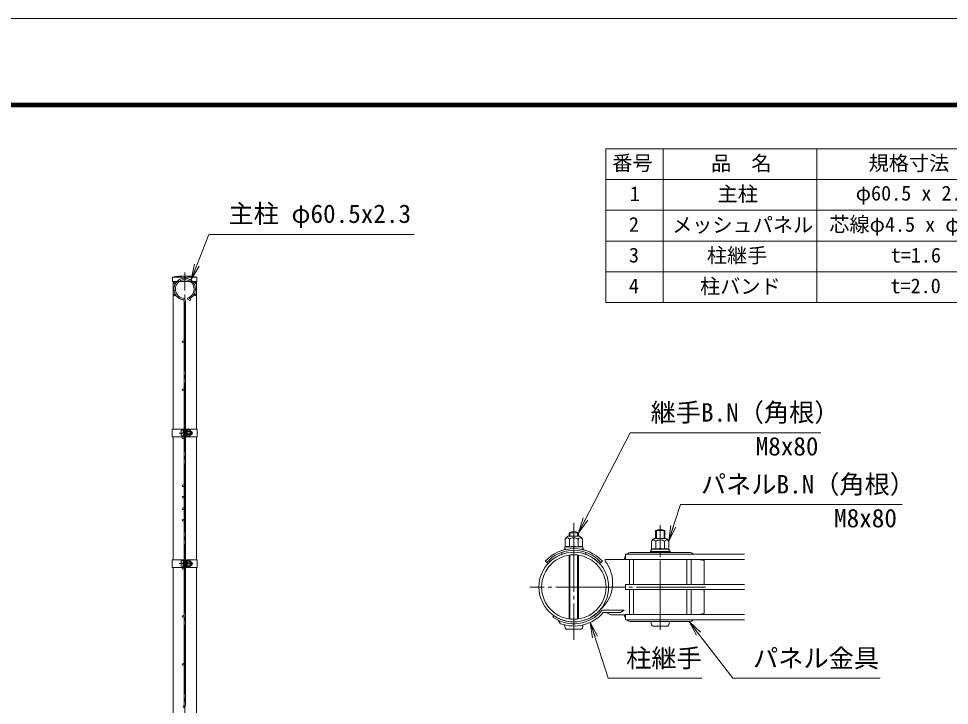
# Model space of a CAD drawing. Units: millimetres, scale not verified. Extents: x -4200 to 4200, y -2970 to 2970.
# Drawn here: x -356 to 2067, y 1182 to 2970 of the extents above; entities that cross this region are included whole.
import ezdxf
from ezdxf.enums import TextEntityAlignment as Align

# ---------------------------------------------------------------- set-up
doc = ezdxf.new("R2010")
doc.units = ezdxf.units.MM
doc.header["$LTSCALE"] = 10
doc.linetypes.add('LONG_CHAIN', pattern=[21, 18, -1, 1, -1])
doc.layers.add('0-1_D-MTR-TXT', color=7, linetype='Continuous')
for name, color, linetype, lineweight in [('0-2_D-MTR-FRAM', 7, 'Continuous', 9), ('0-3_D-STR1', 1, 'Continuous', 9), ('0-4_D-BMK', 2, 'LONG_CHAIN', 9), ('0-6_0', 7, 'Continuous', 9), ('0-8_D-STR2', 7, 'Continuous', 9), ('0-9_D-STR3', 3, 'Continuous', 9), ('0-A_D-STR-TXT', 7, 'Continuous', 9), ('0-E_D-TTL', 7, 'Continuous', 9)]:
    doc.layers.add(name, color=color, linetype=linetype, lineweight=lineweight)
doc.styles.add('ＭＳ ゴシック', font='')
doc.styles.get('ＭＳ ゴシック').set_extended_font_data('MS Gothic')

# ---------------------------------------------------------------- blocks, each defined once
blk = doc.blocks.new('_Open')
at = {"layer": '0-6_0'}
blk.add_line((-10, 1.667), (0, 0), dxfattribs=at)
blk.add_lwpolyline([(-10, -1.667), (0, 0), (-10, 0)], dxfattribs=at)

msp = doc.modelspace()

# ---------------------------------------------------------------- linework, layer by layer
at = {"layer": '0-2_D-MTR-FRAM'}
for p, q in [((1172.39, 2631.05), (3822.39, 2631.05)), ((1172.39, 2631.05), (1172.39, 2231.05)), ((1322.39, 2631.05), (1322.39, 2231.05)), ((1722.39, 2631.05), (1722.39, 2231.05)), ((1172.39, 2551.05), (3822.39, 2551.05)), ((1172.39, 2471.05), (3822.39, 2471.05)), ((1172.39, 2391.05), (3822.39, 2391.05)), ((1172.39, 2311.05), (3822.39, 2311.05)), ((1172.39, 2231.05), (3822.39, 2231.05))]:
    msp.add_line(p, q, dxfattribs=at)
at = {"layer": '0-3_D-STR1'}
for p, q in [((107.98, 2296.98), (45.08, 2296.98)), ((45.08, 2296.98), (45.08, 2285.98)), ((107.98, 2296.98), (45.08, 2296.98)), ((45.08, 2296.98), (45.08, 2285.98)), ((107.98, 2285.98), (45.08, 2285.98)), ((46.28, 2285.98), (46.28, 1901.23)), ((103.13, 2285.98), (49.93, 2285.98)), ((106.78, 1901.23), (106.78, 2285.98)), ((107.98, 2285.98), (107.98, 2296.98)), ((46.28, 1881.23), (46.28, 1561.23)), ((106.78, 1561.23), (106.78, 1881.23)), ((46.28, 1541.23), (46.28, 701.23)), ((106.78, 701.23), (106.78, 1541.23))]:
    msp.add_line(p, q, dxfattribs=at)
for radius in [90.75, 83.85]:
    msp.add_circle((1089.32, 1490.36), radius, dxfattribs=at)
msp.add_arc((76.53, 2135.75), 164.27, 78.96219, 101.03781, dxfattribs=at)
msp.add_arc((76.53, 2135.75), 164.27, 78.96219, 101.03781, dxfattribs=at)
at = {"layer": '0-4_D-BMK'}
for p, q in [((76.53, -468.02), (76.53, 2308.98)), ((62.11, 1891.23), (97.85, 1891.23)), ((1089.32, 1657.52), (1089.32, 1353.2)), ((1314.32, 1379.04), (1314.32, 1651.66)), ((62.11, 1551.23), (97.85, 1551.23)), ((1432.22, 1490.36), (975.02, 1490.36))]:
    msp.add_line(p, q, dxfattribs=at)
at = {"layer": '0-8_D-STR2'}
for p, q in [((74.73, 2234.84), (74.73, 1183.11)), ((78.33, 2234.84), (78.33, 1183.11)), ((83.5, 2242.6), (84.53, 2239.15)), ((1533.92, 1575.71), (1224.32, 1575.71)), ((1224.32, 1575.71), (1224.32, 1562.21)), ((1533.92, 1562.21), (1224.32, 1562.21)), ((1233.92, 1497.11), (1233.92, 1562.21)), ((1244.72, 1497.11), (1244.72, 1562.21)), ((1383.92, 1497.11), (1383.92, 1562.21)), ((1394.72, 1497.11), (1394.72, 1562.21)), ((1533.92, 1483.61), (1224.32, 1483.61)), ((1233.92, 1418.51), (1233.92, 1483.61)), ((1244.72, 1418.51), (1244.72, 1483.61)), ((1383.92, 1418.51), (1383.92, 1483.61)), ((1394.72, 1418.51), (1394.72, 1483.61)), ((1533.92, 1418.51), (1224.32, 1418.51)), ((1224.32, 1418.51), (1224.32, 1405.01)), ((1533.92, 1405.01), (1224.32, 1405.01))]:
    msp.add_line(p, q, dxfattribs=at)
msp.add_lwpolyline([(1533.92, 1497.11), (1224.32, 1497.11), (1224.32, 1483.61)], dxfattribs=at)
for centre in [(50.33, 2281.1), (76.53, 2296.23), (102.73, 2281.1), (50.33, 2250.85), (89.84, 2238.82), (102.73, 2250.85), (72.48, 2128.98), (72.48, 2003.98), (72.48, 1878.98), (72.48, 1753.98), (72.48, 1723.98), (72.48, 1693.98), (72.48, 1663.98), (72.48, 1538.98), (72.48, 1413.98), (72.48, 1288.98)]:
    msp.add_circle(centre, 2.25, dxfattribs=at)
for centre, radius, start, end in [((76.53, 2265.98), 28, 286.60421, 260.16066), ((76.53, 2265.98), 24.4, 286.60421, 260.16066), ((71.13, 2234.84), 3.6, 0, 80.16066), ((71.13, 2234.84), 7.2, 0, 80.16066), ((71.13, 1183.11), 3.6, 279.83934, 0), ((71.13, 1183.11), 7.2, 279.83934, 0)]:
    msp.add_arc(centre, radius, start, end, dxfattribs=at)
at = {"layer": '0-9_D-STR3'}
for p, q in [((43.98, 1901.23), (74.73, 1901.23)), ((43.98, 1901.23), (43.98, 1881.23)), ((67.63, 1897.73), (67.63, 1884.73)), ((72.43, 1881.23), (72.43, 1901.23)), ((72.43, 1899.23), (72.43, 1883.23)), ((74.73, 1881.23), (74.73, 1901.23)), ((74.73, 1895.23), (78.33, 1895.23)), ((74.73, 1894.55), (78.33, 1894.55)), ((78.33, 1881.23), (78.33, 1901.23)), ((78.33, 1901.23), (109.08, 1901.23)), ((80.63, 1881.23), (80.63, 1901.23)), ((80.63, 1895.73), (81.02, 1898.89)), ((80.63, 1895.73), (80.63, 1886.73)), ((82.78, 1898.98), (81.12, 1898.98)), ((82.83, 1891.23), (82.83, 1898.95)), ((89.62, 1894.98), (82.83, 1894.98)), ((82.83, 1891.23), (82.83, 1883.5)), ((82.93, 1898.74), (82.88, 1898.91)), ((89.62, 1898.74), (82.93, 1898.74)), ((92.13, 1896.23), (92.13, 1886.23)), ((92.13, 1895.23), (95.43, 1895.23)), ((92.13, 1894.55), (95.75, 1894.55)), ((95.43, 1895.23), (95.43, 1887.23)), ((109.08, 1901.23), (109.08, 1881.23)), ((43.98, 1881.23), (74.73, 1881.23)), ((74.73, 1887.91), (78.33, 1887.91)), ((74.73, 1887.23), (78.33, 1887.23)), ((78.33, 1881.23), (109.08, 1881.23)), ((80.63, 1886.73), (81.02, 1883.57)), ((82.76, 1883.48), (81.12, 1883.48)), ((89.62, 1887.48), (82.83, 1887.48)), ((89.62, 1883.72), (82.93, 1883.72)), ((92.13, 1887.91), (95.75, 1887.91)), ((92.13, 1887.23), (95.43, 1887.23)), ((1077.32, 1622.46), (1077.32, 1631.81)), ((1077.32, 1631.81), (1101.32, 1631.81)), ((1079.35, 1622.47), (1079.35, 1631.81)), ((1099.29, 1622.57), (1099.29, 1631.81)), ((1101.32, 1622.58), (1101.32, 1631.81)), ((1302.32, 1616.96), (1302.32, 1637.36)), ((1302.32, 1637.36), (1326.32, 1637.36)), ((1304.35, 1616.96), (1304.35, 1637.36)), ((1324.29, 1616.96), (1324.29, 1637.36)), ((1326.32, 1616.96), (1326.32, 1637.36)), ((1066.68, 1614.9), (1066.78, 1594.81)), ((1074.16, 1622.45), (1104.16, 1622.59)), ((1077.94, 1614.95), (1078.04, 1594.56)), ((1100.46, 1615.06), (1100.55, 1594.67)), ((1111.71, 1615.11), (1111.81, 1595.02)), ((1291.8, 1609.45), (1291.8, 1589.36)), ((1299.32, 1616.96), (1329.32, 1616.96)), ((1303.06, 1609.45), (1303.06, 1589.06)), ((1325.58, 1609.45), (1325.58, 1589.06)), ((1336.83, 1609.45), (1336.83, 1589.36)), ((1057.78, 1580.61), (1057.84, 1575.48)), ((1064.14, 1588.84), (1068.46, 1588.86)), ((1064.15, 1587.34), (1064.14, 1588.84)), ((1064.15, 1587.34), (1064.69, 1587.34)), ((1066.05, 1594.38), (1066.07, 1589.37)), ((1089.3, 1594.62), (1066.12, 1594.51)), ((1066.78, 1594.81), (1066.27, 1594.67)), ((1070.34, 1588.6), (1066.34, 1589.08)), ((1068.46, 1588.86), (1069.76, 1588.49)), ((1089.3, 1594.62), (1112.47, 1594.73)), ((1107.73, 1588.71), (1112.31, 1589.3)), ((1108.74, 1588.52), (1110.82, 1589.06)), ((1110.82, 1589.06), (1115.14, 1589.08)), ((1112.55, 1594.53), (1112.57, 1589.6)), ((1120.79, 1580.63), (1120.85, 1575.45)), ((1239.32, 1580.36), (1389.32, 1580.36)), ((1289.16, 1583.4), (1293.48, 1583.4)), ((1289.16, 1581.9), (1289.16, 1583.4)), ((1289.16, 1581.9), (1293.48, 1581.9)), ((1291.09, 1588.93), (1291.09, 1583.93)), ((1314.34, 1589.06), (1291.16, 1589.06)), ((1291.82, 1589.36), (1291.31, 1589.22)), ((1300.84, 1582.46), (1291.35, 1583.63)), ((1293.48, 1581.9), (1298.78, 1580.36)), ((1298.78, 1580.36), (1329.86, 1580.36)), ((1300.84, 1582.46), (1327.84, 1582.46)), ((1302.17, 1581.86), (1302.17, 1582.46)), ((1302.17, 1582.46), (1326.47, 1582.46)), ((1314.34, 1589.06), (1337.51, 1589.06)), ((1326.47, 1581.86), (1326.47, 1582.46)), ((1327.84, 1582.46), (1337.32, 1583.63)), ((1329.86, 1581.86), (1335.84, 1583.4)), ((1335.84, 1581.9), (1329.86, 1580.36)), ((1335.84, 1583.4), (1340.16, 1583.4)), ((1337.59, 1588.86), (1337.59, 1583.93)), ((43.98, 1561.23), (74.73, 1561.23)), ((43.98, 1561.23), (43.98, 1541.23)), ((67.63, 1557.73), (67.63, 1544.73)), ((72.43, 1541.23), (72.43, 1561.23)), ((72.43, 1559.23), (72.43, 1543.23)), ((74.73, 1541.23), (74.73, 1561.23)), ((74.73, 1555.23), (78.33, 1555.23)), ((74.73, 1554.55), (78.33, 1554.55)), ((78.33, 1541.23), (78.33, 1561.23)), ((78.33, 1561.23), (109.08, 1561.23)), ((80.63, 1541.23), (80.63, 1561.23)), ((80.63, 1555.73), (81.02, 1558.89)), ((80.63, 1555.73), (80.63, 1546.73)), ((82.78, 1558.98), (81.12, 1558.98)), ((82.83, 1551.23), (82.83, 1558.95)), ((89.62, 1554.98), (82.83, 1554.98)), ((82.83, 1551.23), (82.83, 1543.5)), ((82.93, 1558.74), (82.88, 1558.91)), ((89.62, 1558.74), (82.93, 1558.74)), ((92.13, 1556.23), (92.13, 1546.23)), ((92.13, 1555.23), (95.43, 1555.23)), ((92.13, 1554.55), (95.75, 1554.55)), ((95.43, 1555.23), (95.43, 1547.23)), ((109.08, 1561.23), (109.08, 1541.23)), ((1014.94, 1557.26), (1022.21, 1551.45)), ((1077.21, 1407.39), (1077.21, 1573.33)), ((1079.24, 1407.12), (1079.24, 1573.61)), ((1099.18, 1407.09), (1099.18, 1573.63)), ((1101.21, 1407.36), (1101.21, 1573.36)), ((1163.69, 1557.26), (1156.43, 1551.45)), ((1224.32, 1562.36), (1170.97, 1562.36)), ((1170.97, 1557.56), (1170.97, 1562.36)), ((1428.32, 1559.36), (1413.32, 1562.36)), ((1428.32, 1499.36), (1428.32, 1559.36)), ((43.98, 1541.23), (74.73, 1541.23)), ((74.73, 1547.91), (78.33, 1547.91)), ((74.73, 1547.23), (78.33, 1547.23)), ((78.33, 1541.23), (109.08, 1541.23)), ((80.63, 1546.73), (81.02, 1543.57)), ((82.76, 1543.48), (81.12, 1543.48)), ((89.62, 1547.48), (82.83, 1547.48)), ((89.62, 1543.72), (82.93, 1543.72)), ((92.13, 1547.91), (95.75, 1547.91)), ((92.13, 1547.23), (95.43, 1547.23)), ((1428.32, 1421.36), (1428.32, 1481.36)), ((1163.26, 1429.84), (1220.09, 1429.84)), ((1220.09, 1429.84), (1211.09, 1423.84)), ((1037.27, 1416.02), (1034.51, 1412.09)), ((1166.05, 1423.84), (1211.09, 1423.84)), ((1173.95, 1423.84), (1185.7, 1418.36)), ((1224.32, 1418.36), (1185.7, 1418.36)), ((1414.07, 1418.51), (1428.32, 1421.36)), ((1048.94, 1403.77), (1054.73, 1394.89)), ((1389.32, 1400.36), (1239.32, 1400.36)), ((1294.82, 1388.36), (1333.82, 1388.36)), ((1069.82, 1380.41), (1108.82, 1380.41))]:
    msp.add_line(p, q, dxfattribs=at)
for points in [[(1113.01, 1587.57), (1115.15, 1587.58), (1115.14, 1589.08)], [(1293.48, 1583.4), (1298.78, 1581.86), (1329.86, 1581.86)], [(1335.84, 1581.9), (1340.16, 1581.9), (1340.16, 1583.4)]]:
    msp.add_lwpolyline(points, dxfattribs=at)
for centre, radius, start, end in [((81.12, 1898.88), 0.1, 90, 173), ((82.78, 1898.88), 0.1, 15, 90), ((77.95, 1896.86), 5.32, 339.37322, 22.7756), ((62.07, 1891.23), 21.19, 0, 10.20031), ((62.07, 1891.23), 21.19, 349.79969, 0), ((83.86, 1891.23), 6.87, 0, 33.09348), ((83.86, 1891.23), 6.87, 326.90652, 0), ((88.61, 1896.86), 2.13, 298.45309, 61.54691), ((85.35, 1891.97), 8, 32.13463, 57.68315), ((87.93, 1891.23), 8.5, 331.92751, 28.07249), ((81.12, 1883.58), 0.1, 187, 270), ((82.76, 1883.58), 0.1, 270, 337.2244), ((77.95, 1885.6), 5.32, 337.2244, 20.62678), ((88.61, 1885.6), 2.13, 298.45309, 61.54691), ((85.35, 1890.48), 8, 302.31685, 327.86537), ((1089.32, 1609.31), 25.5, 61.92751, 118.07249), ((1314.32, 1614.86), 25.5, 61.92751, 118.07249), ((1087.03, 1602.19), 24, 122.41049, 147.95901), ((1072.33, 1611.87), 6.4, 28.72896, 151.82278), ((1089.28, 1597.73), 20.62, 90.27587, 123.36935), ((1089.28, 1597.73), 20.62, 57.18239, 90.27587), ((1106.1, 1612.04), 6.4, 28.72896, 151.82278), ((1091.49, 1602.21), 24, 32.59272, 58.14124), ((1312.08, 1596.64), 24, 122.13463, 147.68315), ((1297.43, 1606.4), 6.4, 28.45309, 151.54691), ((1314.32, 1592.17), 20.62, 90, 123.09348), ((1314.32, 1592.17), 20.62, 56.90652, 90), ((1331.2, 1606.4), 6.4, 28.45309, 151.54691), ((1316.55, 1596.64), 24, 32.31685, 57.86537), ((1089.32, 1490.44), 99.98, 41.93268, 138.06732), ((1089.32, 1490.87), 95.05, 41.90388, 138.09612), ((1089.32, 1490.39), 90.73, 42.31822, 137.70377), ((1066.35, 1594.38), 0.3, 105.27587, 180.27587), ((1066.37, 1589.37), 0.3, 180.27587, 263.27587), ((1072.48, 1579.89), 15.97, 69.64909, 113.05147), ((1089.6, 1532.35), 63.57, 90.27587, 100.47617), ((1089.6, 1532.35), 63.57, 80.07556, 90.27587), ((1106.25, 1580.05), 15.97, 67.50027, 110.90265), ((1112.27, 1589.59), 0.3, 277.27587, 0.27587), ((1112.25, 1594.53), 0.3, 0.27587, 67.50027), ((1239.32, 1562.36), 18, 90, 132.12642), ((1291.39, 1588.93), 0.3, 105, 180), ((1291.39, 1583.93), 0.3, 180, 263), ((1297.45, 1574.41), 15.97, 69.37322, 112.7756), ((1302.12, 1580.75), 1.71, 88.43845, 139.48837), ((1314.34, 1526.79), 63.57, 90, 100.20031), ((1314.34, 1526.79), 63.57, 79.79969, 90), ((1331.22, 1574.41), 15.97, 67.2244, 110.62678), ((1326.51, 1580.75), 1.71, 40.51348, 91.56339), ((1337.29, 1583.93), 0.3, 277, 0), ((1337.29, 1588.86), 0.3, 0, 67.2244), ((1389.32, 1562.36), 18, 47.87358, 90), ((81.12, 1558.88), 0.1, 90, 173), ((82.78, 1558.88), 0.1, 15, 90), ((77.95, 1556.86), 5.32, 339.37322, 22.7756), ((62.07, 1551.23), 21.19, 0, 10.20031), ((62.07, 1551.23), 21.19, 349.79969, 0), ((83.86, 1551.23), 6.87, 0, 33.09348), ((83.86, 1551.23), 6.87, 326.90652, 0), ((88.61, 1556.86), 2.13, 298.45309, 61.54691), ((85.35, 1551.97), 8, 32.13463, 57.68315), ((87.93, 1551.23), 8.5, 331.92751, 28.07249), ((1099.71, 1501.37), 90.75, 311.88087, 38.25418), ((1239.32, 1562.36), 18, 146.44269, 180), ((81.12, 1543.58), 0.1, 187, 270), ((82.76, 1543.58), 0.1, 270, 337.2244), ((77.95, 1545.6), 5.32, 337.2244, 20.62678), ((88.61, 1545.6), 2.13, 298.45309, 61.54691), ((85.35, 1550.48), 8, 302.31685, 327.86537), ((1425.32, 1499.36), 3, 311.40962, 0), ((1425.32, 1481.36), 3, 0, 48.59038), ((1089.32, 1490.36), 95.55, 235, 320.69754), ((1089.32, 1490.36), 90.75, 235, 322.44818), ((1089.32, 1490.36), 101.55, 250.08458, 319.07477), ((1239.32, 1418.36), 18, 180, 213.55731), ((1239.32, 1418.36), 18, 227.87358, 270), ((1389.32, 1418.36), 18, 270, 312.12642)]:
    msp.add_arc(centre, radius, start, end, dxfattribs=at)
for centre, major_axis, start_param, end_param in [((72.43, 1897.73), (4.8, 0), 1.5707963, 3.1415927), ((72.43, 1884.73), (4.8, 0), 3.1415927, 4.712389), ((72.43, 1557.73), (4.8, 0), 1.5707963, 3.1415927), ((72.43, 1544.73), (4.8, 0), 3.1415927, 4.712389), ((1069.82, 1394.81), (0, 14.4), 1.7556044, 3.1415927), ((1108.82, 1394.81), (0, 14.4), 3.1415927, 4.5275809), ((1294.82, 1402.76), (0, 14.4), 1.7382444, 3.1415927), ((1333.82, 1402.76), (0, 14.4), 3.1415927, 4.5449409)]:
    msp.add_ellipse(centre, major_axis=major_axis, ratio=0.3125, start_param=start_param, end_param=end_param, dxfattribs=at)
at = {"layer": '0-A_D-STR-TXT'}
for points in [[(674.05, 2407.71), (139.37, 2407.71), (93.88, 2292.76)], [(1732.18, 1891.91), (1236.08, 1891.91), (1102.24, 1633.59)], [(1943.76, 1704.9), (1367.05, 1704.9), (1336.96, 1612.12)], [(1422.67, 1252.92), (1179.11, 1252.92), (1132.96, 1396.47)], [(1886.9, 1252.92), (1503.05, 1252.92), (1390.54, 1398.78)]]:
    msp.add_lwpolyline(points, dxfattribs=at)
at = {"layer": '0-E_D-TTL', "color": 2}
msp.add_lwpolyline([(-4200, 2970), (4200, 2970), (4200, -2970), (-4200, -2970)], close=True, dxfattribs=at)
at = {"layer": '0-E_D-TTL'}
for points in [[(-3930, 2750), (3930, 2750), (3930, -2750), (-3930, -2750)], [(-3927.5, 2747.5), (3927.5, 2747.5), (3927.5, -2747.5), (-3927.5, -2747.5)], [(-3925, 2745), (3925, 2745), (3925, -2745), (-3925, -2745)], [(-3922.5, 2742.5), (3922.5, 2742.5), (3922.5, -2742.5), (-3922.5, -2742.5)], [(-3920, 2740), (3920, 2740), (3920, -2740), (-3920, -2740)]]:
    msp.add_lwpolyline(points, close=True, dxfattribs=at)

# ---------------------------------------------------------------- block references
at = {"layer": '0-A_D-STR-TXT', "xscale": 4, "yscale": 4}
for p, rotation in [((93.14, 2290.9), 248.409), ((1101.32, 1631.81), 242.61059), ((1336.34, 1610.22), 252.02793), ((1132.34, 1398.38), 107.82107), ((1389.32, 1400.36), 127.64359)]:
    msp.add_blockref('_Open', p, dxfattribs=dict(at, rotation=rotation))

# ---------------------------------------------------------------- texts
at = {"layer": '0-1_D-MTR-TXT', "style": 'ＭＳ ゴシック'}
for s, p in [('番号', (1189.59, 2563.31)), ('品\u3000名', (1446.73, 2562.75)), ('規格寸法', (1856.75, 2562.99)), ('1', (1235.25, 2483.55)), ('主柱', (1463.55, 2482.87)), ('φ60.5 x 2.3', (1823.27, 2484.91)), ('2', (1232.85, 2403.65)), ('メッシュパネル', (1345.07, 2402.17)), ('芯線φ4.5 x φ4.5', (1754.43, 2403.55)), ('柱継手', (1435.73, 2322.75)), ('3', (1232.85, 2323.65)), ('t=1.6', (1914.25, 2323.55)), ('4', (1232.73, 2243.65)), ('柱バンド', (1417.89, 2242.31)), ('t=2.0', (1913.67, 2243.55))]:
    msp.add_text(s, height=38.49, dxfattribs=at).set_placement(p, align=Align.BOTTOM_LEFT)
at = {"layer": '0-A_D-STR-TXT', "style": 'ＭＳ ゴシック'}
for s, p in [('主柱 φ60.5x2.3', (190.29, 2423.72)), ('継手B.N（角根）', (1289.29, 1906.4)), ('M8x80', (1562.71, 1818.36)), ('パネルB.N（角根）', (1420.26, 1719.39)), ('M8x80', (1766.95, 1631.35)), ('柱継手', (1225.63, 1266.77)), ('パネル金具', (1556, 1266.77))]:
    msp.add_text(s, height=48.09, dxfattribs=at).set_placement(p, align=Align.BOTTOM_LEFT)

doc.saveas('drawing.dxf')
